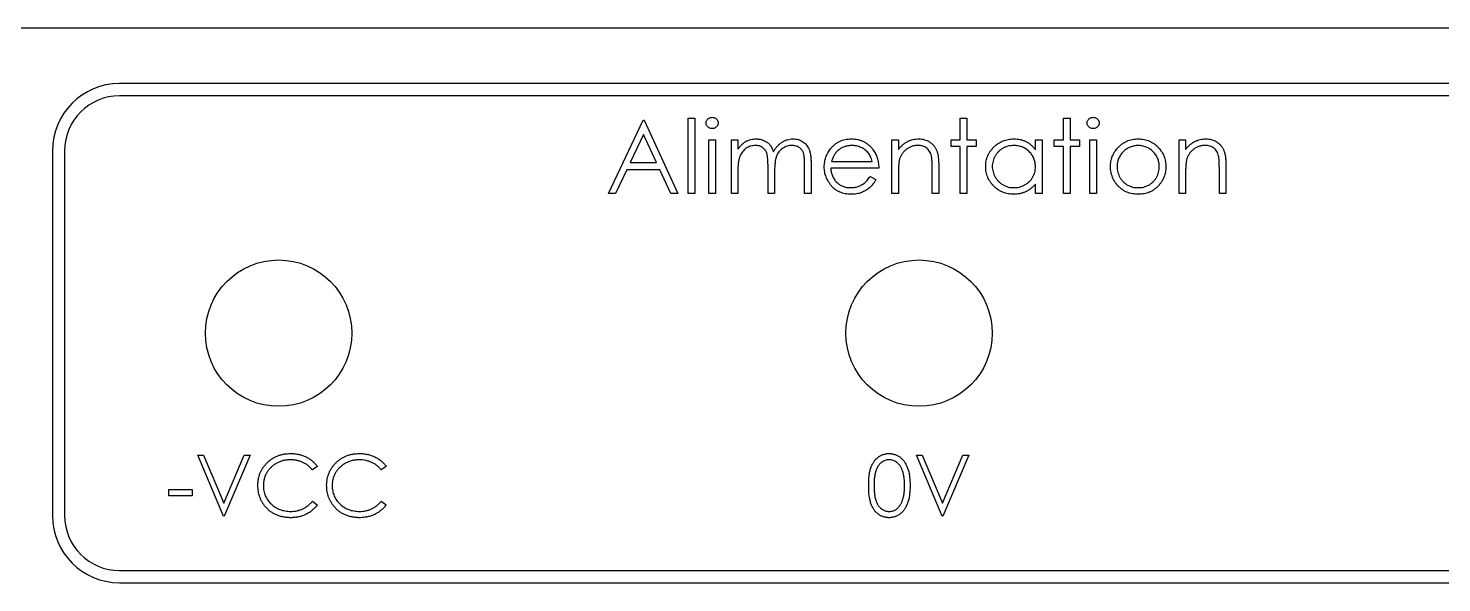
# Model space of a CAD drawing. Header units: millimetres. Extents: x -156 to 156, y -100 to 100.
# Drawn here: x -73 to 42.8, y 55 to 100.5 of the extents above; entities that cross this region are included whole.
import ezdxf

# ---------------------------------------------------------------- set-up
doc = ezdxf.new("R2010")
doc.units = ezdxf.units.MM

msp = doc.modelspace()

# ---------------------------------------------------------------- linework, layer by layer
at = {"color": 7, "linetype": 'Continuous', "lineweight": 25}
for p, q in [((155.5, 100.5), (-155.5, 100.5)), ((65.54, 95.96), (-65.54, 95.96)), ((65.54, 94.96), (-65.54, 94.96)), ((-25.46, 86.96), (-22.62, 92.96)), ((-22.62, 92.96), (-22.54, 92.96)), ((-22.54, 92.96), (-19.77, 86.96)), ((-18.92, 86.96), (-18.92, 93.12)), ((-18.92, 93.12), (-18.38, 93.12)), ((-18.38, 93.12), (-18.38, 86.96)), ((3.38, 91.35), (3.38, 93.12)), ((3.38, 93.12), (3.92, 93.12)), ((3.92, 93.12), (3.92, 91.35)), ((11.85, 91.35), (11.85, 93.12)), ((11.85, 93.12), (12.38, 93.12)), ((12.38, 93.12), (12.38, 91.35)), ((-22.58, 91.79), (-23.67, 89.5)), ((-21.53, 89.5), (-22.58, 91.79)), ((-71.04, 90.46), (-71.04, 60.54)), ((-70.04, 90.46), (-70.04, 60.54)), ((-17.23, 86.96), (-17.23, 91.35)), ((-17.23, 91.35), (-16.69, 91.35)), ((-16.69, 91.35), (-16.69, 86.96)), ((-15.38, 86.96), (-15.38, 91.35)), ((-15.38, 91.35), (-14.85, 91.35)), ((-14.85, 91.35), (-14.85, 90.59)), ((-2.23, 86.96), (-2.23, 91.35)), ((-2.23, 91.35), (-1.69, 91.35)), ((-1.69, 91.35), (-1.69, 90.56)), ((2.62, 91.35), (3.38, 91.35)), ((2.62, 90.81), (2.62, 91.35)), ((3.38, 90.81), (2.62, 90.81)), ((3.38, 86.96), (3.38, 90.81)), ((3.92, 91.35), (4.69, 91.35)), ((4.69, 90.81), (3.92, 90.81)), ((3.92, 90.81), (3.92, 86.96)), ((4.69, 91.35), (4.69, 90.81)), ((9.54, 90.54), (9.54, 91.35)), ((9.54, 91.35), (10.08, 91.35)), ((10.08, 91.35), (10.08, 86.96)), ((11.08, 91.35), (11.85, 91.35)), ((11.08, 90.81), (11.08, 91.35)), ((11.85, 90.81), (11.08, 90.81)), ((11.85, 86.96), (11.85, 90.81)), ((12.38, 91.35), (13.15, 91.35)), ((13.15, 90.81), (12.38, 90.81)), ((12.38, 90.81), (12.38, 86.96)), ((13.15, 91.35), (13.15, 90.81)), ((14, 86.96), (14, 91.35)), ((14, 91.35), (14.54, 91.35)), ((14.54, 91.35), (14.54, 86.96)), ((21.31, 86.96), (21.31, 91.35)), ((21.31, 91.35), (21.85, 91.35)), ((21.85, 91.35), (21.85, 90.56)), ((-23.67, 89.5), (-21.53, 89.5)), ((-9.38, 86.96), (-9.38, 89.34)), ((-8.85, 89.34), (-8.85, 86.96)), ((-7.17, 89.58), (-3.85, 89.58)), ((-23.96, 88.89), (-24.87, 86.96)), ((-21.24, 88.89), (-23.96, 88.89)), ((-20.35, 86.96), (-21.24, 88.89)), ((-14.85, 88.81), (-14.85, 86.96)), ((-12.38, 86.96), (-12.38, 89.19)), ((-11.85, 88.67), (-11.85, 86.96)), ((-3.31, 89.04), (-7.23, 89.04)), ((-4.02, 88.35), (-3.54, 88.1)), ((-1.69, 88.55), (-1.69, 86.96)), ((1.08, 86.96), (1.08, 89.03)), ((1.62, 89.2), (1.62, 86.96)), ((21.85, 88.55), (21.85, 86.96)), ((24.62, 86.96), (24.62, 89.03)), ((25.15, 89.2), (25.15, 86.96)), ((-24.87, 86.96), (-25.46, 86.96)), ((-19.77, 86.96), (-20.35, 86.96)), ((-18.38, 86.96), (-18.92, 86.96)), ((-16.69, 86.96), (-17.23, 86.96)), ((-14.85, 86.96), (-15.38, 86.96)), ((-11.85, 86.96), (-12.38, 86.96)), ((-8.85, 86.96), (-9.38, 86.96)), ((-1.69, 86.96), (-2.23, 86.96)), ((1.62, 86.96), (1.08, 86.96)), ((3.92, 86.96), (3.38, 86.96)), ((9.54, 86.96), (9.54, 87.72)), ((10.08, 86.96), (9.54, 86.96)), ((12.38, 86.96), (11.85, 86.96)), ((14.54, 86.96), (14, 86.96)), ((21.85, 86.96), (21.31, 86.96)), ((25.15, 86.96), (24.62, 86.96)), ((-57.02, 60.5), (-59.13, 65.5)), ((-59.13, 65.5), (-58.65, 65.5)), ((-58.65, 65.5), (-56.99, 61.56)), ((-56.99, 61.56), (-55.32, 65.5)), ((-54.84, 65.5), (-56.96, 60.5)), ((-55.32, 65.5), (-54.84, 65.5)), ((1.89, 60.5), (-0.22, 65.5)), ((-0.22, 65.5), (0.26, 65.5)), ((0.26, 65.5), (1.92, 61.56)), ((1.92, 61.56), (3.59, 65.5)), ((4.07, 65.5), (1.96, 60.5)), ((3.59, 65.5), (4.07, 65.5)), ((-49.33, 64.58), (-49.72, 64.28)), ((-43.69, 64.58), (-44.08, 64.28)), ((-61.51, 62.17), (-61.51, 62.68)), ((-61.51, 62.68), (-59.58, 62.68)), ((-59.58, 62.68), (-59.58, 62.17)), ((-59.58, 62.17), (-61.51, 62.17)), ((-49.72, 61.72), (-49.33, 61.42)), ((-44.08, 61.72), (-43.69, 61.42)), ((-56.96, 60.5), (-57.02, 60.5)), ((1.96, 60.5), (1.89, 60.5)), ((-65.54, 56.04), (65.54, 56.04)), ((-65.54, 55.04), (65.54, 55.04))]:
    msp.add_line(p, q, dxfattribs=at)
for centre in [(-52.5, 75.5), (0, 75.5)]:
    msp.add_circle(centre, 6, dxfattribs=at)
for centre, radius, start, end in [((-65.54, 90.46), 5.5, 90, 180), ((-65.54, 90.46), 4.5, 90, 180), ((-65.54, 60.54), 5.5, 180, 270), ((-65.54, 60.54), 4.5, 180, 270)]:
    msp.add_arc(centre, radius, start, end, dxfattribs=at)
for points, knots in [([(-17.46, 92.73), (-17.46, 92.76), (-17.46, 92.82), (-17.43, 92.91), (-17.38, 92.99), (-17.32, 93.06), (-17.24, 93.12), (-17.15, 93.16), (-17.06, 93.19), (-17, 93.19), (-16.96, 93.2)], [0, 0, 0, 0, 0.1232899, 0.2421491, 0.3634375, 0.4897454, 0.6181148, 0.7448938, 0.8689323, 1, 1, 1, 1]), ([(-16.96, 92.27), (-17, 92.27), (-17.06, 92.28), (-17.15, 92.3), (-17.24, 92.35), (-17.32, 92.41), (-17.38, 92.48), (-17.43, 92.56), (-17.46, 92.64), (-17.46, 92.7), (-17.46, 92.73)], [0, 0, 0, 0, 0.131867, 0.256661, 0.384213, 0.513365, 0.640443, 0.761085, 0.879146, 1, 1, 1, 1]), ([(-16.96, 93.2), (-16.93, 93.19), (-16.87, 93.19), (-16.77, 93.16), (-16.68, 93.12), (-16.61, 93.06), (-16.54, 92.99), (-16.5, 92.91), (-16.47, 92.82), (-16.46, 92.76), (-16.46, 92.73)], [0, 0, 0, 0, 0.131899, 0.258284, 0.384341, 0.51198, 0.638632, 0.75923, 0.877412, 1, 1, 1, 1]), ([(-16.46, 92.73), (-16.46, 92.7), (-16.47, 92.64), (-16.5, 92.56), (-16.54, 92.48), (-16.61, 92.41), (-16.68, 92.35), (-16.77, 92.3), (-16.87, 92.28), (-16.93, 92.27), (-16.96, 92.27)], [0, 0, 0, 0, 0.120162, 0.237546, 0.357497, 0.484917, 0.613329, 0.74015, 0.867301, 1, 1, 1, 1]), ([(13.77, 92.73), (13.77, 92.76), (13.77, 92.82), (13.8, 92.91), (13.85, 92.99), (13.91, 93.06), (13.99, 93.12), (14.08, 93.16), (14.17, 93.19), (14.23, 93.19), (14.27, 93.2)], [0, 0, 0, 0, 0.1232899, 0.2421491, 0.3634375, 0.4897454, 0.6181148, 0.7448938, 0.8689323, 1, 1, 1, 1]), ([(14.27, 92.27), (14.23, 92.27), (14.17, 92.28), (14.08, 92.3), (13.99, 92.35), (13.91, 92.41), (13.85, 92.48), (13.8, 92.56), (13.77, 92.64), (13.77, 92.7), (13.77, 92.73)], [0, 0, 0, 0, 0.131867, 0.256661, 0.384213, 0.513365, 0.640443, 0.761085, 0.879146, 1, 1, 1, 1]), ([(14.27, 93.2), (14.3, 93.19), (14.37, 93.19), (14.46, 93.16), (14.55, 93.12), (14.62, 93.06), (14.69, 92.99), (14.73, 92.91), (14.76, 92.82), (14.77, 92.76), (14.77, 92.73)], [0, 0, 0, 0, 0.131899, 0.258284, 0.384341, 0.51198, 0.638632, 0.75923, 0.877412, 1, 1, 1, 1]), ([(14.77, 92.73), (14.77, 92.7), (14.76, 92.64), (14.73, 92.56), (14.69, 92.48), (14.62, 92.41), (14.55, 92.35), (14.46, 92.3), (14.37, 92.28), (14.3, 92.27), (14.27, 92.27)], [0, 0, 0, 0, 0.1201621, 0.2375463, 0.3574971, 0.4849171, 0.6133293, 0.7401504, 0.8673013, 1, 1, 1, 1]), ([(-14.85, 90.59), (-14.8, 90.65), (-14.7, 90.78), (-14.55, 90.95), (-14.4, 91.09), (-14.29, 91.17), (-14.24, 91.2)], [0, 0, 0, 0, 0.2835948, 0.5433948, 0.7806456, 1, 1, 1, 1]), ([(-13.43, 90.89), (-13.49, 90.88), (-13.62, 90.88), (-13.81, 90.83), (-14, 90.76), (-14.17, 90.66), (-14.33, 90.53), (-14.47, 90.38), (-14.59, 90.21), (-14.67, 90.05), (-14.72, 89.91), (-14.75, 89.79), (-14.78, 89.66), (-14.81, 89.52), (-14.83, 89.36), (-14.84, 89.19), (-14.85, 89), (-14.85, 88.88), (-14.85, 88.81)], [0, 0, 0, 0, 0.068677, 0.136871, 0.206114, 0.277538, 0.349772, 0.421251, 0.492911, 0.567027, 0.606614, 0.649704, 0.697303, 0.749086, 0.804881, 0.865485, 0.930237, 1, 1, 1, 1]), ([(-14.24, 91.2), (-14.17, 91.24), (-14.02, 91.31), (-13.8, 91.37), (-13.57, 91.42), (-13.41, 91.42), (-13.33, 91.43)], [0, 0, 0, 0, 0.253734, 0.503035, 0.750014, 1, 1, 1, 1]), ([(-12.38, 89.19), (-12.38, 89.26), (-12.39, 89.38), (-12.39, 89.55), (-12.4, 89.71), (-12.41, 89.85), (-12.42, 89.98), (-12.44, 90.09), (-12.46, 90.18), (-12.49, 90.29), (-12.54, 90.4), (-12.62, 90.52), (-12.72, 90.63), (-12.83, 90.72), (-12.96, 90.8), (-13.11, 90.85), (-13.26, 90.88), (-13.37, 90.89), (-13.43, 90.89)], [0, 0, 0, 0, 0.08253, 0.158779, 0.227738, 0.289946, 0.345499, 0.393896, 0.436374, 0.472122, 0.536384, 0.599078, 0.661948, 0.726311, 0.791771, 0.858647, 0.927305, 1, 1, 1, 1]), ([(-13.33, 91.43), (-13.28, 91.42), (-13.18, 91.42), (-13.02, 91.4), (-12.87, 91.36), (-12.73, 91.3), (-12.59, 91.23), (-12.46, 91.16), (-12.35, 91.07), (-12.25, 90.96), (-12.16, 90.85), (-12.08, 90.71), (-12, 90.55), (-11.96, 90.43), (-11.94, 90.37)], [0, 0, 0, 0, 0.084152, 0.166532, 0.248836, 0.331246, 0.412957, 0.490494, 0.566156, 0.639987, 0.716765, 0.802144, 0.895833, 1, 1, 1, 1]), ([(-11.94, 90.37), (-11.92, 90.41), (-11.87, 90.49), (-11.79, 90.61), (-11.71, 90.72), (-11.62, 90.82), (-11.53, 90.92), (-11.44, 91.01), (-11.34, 91.09), (-11.2, 91.18), (-11.03, 91.28), (-10.8, 91.36), (-10.57, 91.42), (-10.41, 91.42), (-10.33, 91.43)], [0, 0, 0, 0, 0.071766, 0.141226, 0.209116, 0.27484, 0.339483, 0.402476, 0.464942, 0.526833, 0.647415, 0.765562, 0.881615, 1, 1, 1, 1]), ([(-10.42, 90.89), (-10.49, 90.89), (-10.63, 90.88), (-10.82, 90.83), (-11.01, 90.76), (-11.19, 90.65), (-11.35, 90.52), (-11.49, 90.37), (-11.6, 90.2), (-11.68, 90.04), (-11.73, 89.89), (-11.76, 89.77), (-11.79, 89.63), (-11.81, 89.47), (-11.82, 89.29), (-11.84, 89.1), (-11.84, 88.89), (-11.85, 88.75), (-11.85, 88.67)], [0, 0, 0, 0, 0.068158, 0.134707, 0.201865, 0.270788, 0.340024, 0.408083, 0.476813, 0.547346, 0.58564, 0.628865, 0.677153, 0.730803, 0.789807, 0.854325, 0.924365, 1, 1, 1, 1]), ([(-9.38, 89.34), (-9.38, 89.4), (-9.39, 89.51), (-9.39, 89.66), (-9.4, 89.8), (-9.41, 89.93), (-9.42, 90.04), (-9.44, 90.14), (-9.46, 90.23), (-9.49, 90.32), (-9.54, 90.43), (-9.62, 90.55), (-9.72, 90.64), (-9.83, 90.73), (-9.96, 90.8), (-10.11, 90.85), (-10.26, 90.88), (-10.37, 90.89), (-10.42, 90.89)], [0, 0, 0, 0, 0.078343, 0.150563, 0.216151, 0.27568, 0.328707, 0.375904, 0.417302, 0.452693, 0.517265, 0.581217, 0.645322, 0.712024, 0.78013, 0.850218, 0.922649, 1, 1, 1, 1]), ([(-10.33, 91.43), (-10.26, 91.42), (-10.11, 91.42), (-9.9, 91.38), (-9.71, 91.3), (-9.53, 91.2), (-9.36, 91.08), (-9.22, 90.93), (-9.1, 90.76), (-9.02, 90.59), (-8.97, 90.45), (-8.94, 90.33), (-8.91, 90.2), (-8.89, 90.05), (-8.87, 89.89), (-8.86, 89.72), (-8.85, 89.53), (-8.85, 89.41), (-8.85, 89.34)], [0, 0, 0, 0, 0.075604, 0.147965, 0.218797, 0.28947, 0.359724, 0.429708, 0.500497, 0.574429, 0.613947, 0.657155, 0.703973, 0.754939, 0.809707, 0.868833, 0.932385, 1, 1, 1, 1]), ([(-7.77, 89.14), (-7.77, 89.21), (-7.76, 89.35), (-7.74, 89.54), (-7.7, 89.74), (-7.65, 89.92), (-7.57, 90.1), (-7.49, 90.28), (-7.38, 90.45), (-7.3, 90.55), (-7.26, 90.61)], [0, 0, 0, 0, 0.128045, 0.253768, 0.377428, 0.500551, 0.623296, 0.746578, 0.872348, 1, 1, 1, 1]), ([(-7.26, 90.61), (-7.21, 90.67), (-7.1, 90.8), (-6.92, 90.97), (-6.73, 91.11), (-6.52, 91.23), (-6.29, 91.32), (-6.06, 91.38), (-5.81, 91.42), (-5.64, 91.42), (-5.55, 91.43)], [0, 0, 0, 0, 0.128835, 0.253589, 0.374643, 0.49534, 0.616325, 0.739759, 0.866842, 1, 1, 1, 1]), ([(-6.65, 90.48), (-6.68, 90.45), (-6.74, 90.4), (-6.82, 90.31), (-6.89, 90.21), (-6.96, 90.1), (-7.02, 89.99), (-7.08, 89.86), (-7.13, 89.72), (-7.16, 89.63), (-7.17, 89.58)], [0, 0, 0, 0, 0.109984, 0.22258, 0.3385, 0.458709, 0.585535, 0.717518, 0.854667, 1, 1, 1, 1]), ([(-5.52, 90.89), (-5.58, 90.89), (-5.68, 90.88), (-5.84, 90.86), (-5.99, 90.83), (-6.13, 90.79), (-6.27, 90.73), (-6.41, 90.66), (-6.53, 90.57), (-6.61, 90.51), (-6.65, 90.48)], [0, 0, 0, 0, 0.131092, 0.2591413, 0.3841618, 0.505992, 0.6290981, 0.7506691, 0.8740389, 1, 1, 1, 1]), ([(-5.55, 91.43), (-5.46, 91.42), (-5.28, 91.42), (-5.03, 91.38), (-4.78, 91.31), (-4.55, 91.22), (-4.34, 91.09), (-4.14, 90.94), (-3.95, 90.77), (-3.84, 90.63), (-3.78, 90.56)], [0, 0, 0, 0, 0.13204, 0.259033, 0.38188, 0.502258, 0.622752, 0.744743, 0.870109, 1, 1, 1, 1]), ([(-3.85, 89.58), (-3.87, 89.65), (-3.9, 89.79), (-3.98, 89.98), (-4.07, 90.15), (-4.18, 90.29), (-4.3, 90.43), (-4.44, 90.54), (-4.59, 90.64), (-4.76, 90.73), (-4.94, 90.8), (-5.13, 90.85), (-5.33, 90.88), (-5.46, 90.89), (-5.52, 90.89)], [0, 0, 0, 0, 0.0962401, 0.1852313, 0.2675005, 0.3444004, 0.4195949, 0.4968906, 0.5766379, 0.6602679, 0.7453866, 0.8300403, 0.9144742, 1, 1, 1, 1]), ([(-3.78, 90.56), (-3.75, 90.51), (-3.67, 90.41), (-3.58, 90.24), (-3.49, 90.06), (-3.43, 89.88), (-3.38, 89.68), (-3.34, 89.48), (-3.31, 89.26), (-3.31, 89.12), (-3.31, 89.04)], [0, 0, 0, 0, 0.118522, 0.236255, 0.356174, 0.47725, 0.60154, 0.729618, 0.862158, 1, 1, 1, 1]), ([(-1.69, 90.56), (-1.63, 90.63), (-1.52, 90.77), (-1.34, 90.95), (-1.14, 91.1), (-0.94, 91.22), (-0.72, 91.31), (-0.5, 91.38), (-0.26, 91.42), (-0.1, 91.42), (-0.02, 91.43)], [0, 0, 0, 0, 0.140976, 0.273569, 0.398988, 0.51993, 0.63811, 0.756589, 0.87686, 1, 1, 1, 1]), ([(-0.12, 90.89), (-0.16, 90.89), (-0.25, 90.89), (-0.37, 90.87), (-0.5, 90.84), (-0.62, 90.81), (-0.73, 90.76), (-0.85, 90.7), (-0.96, 90.63), (-1.06, 90.55), (-1.16, 90.47), (-1.25, 90.38), (-1.33, 90.28), (-1.41, 90.18), (-1.47, 90.07), (-1.53, 89.96), (-1.57, 89.85), (-1.6, 89.77), (-1.61, 89.73)], [0, 0, 0, 0, 0.063986, 0.126627, 0.188984, 0.25023, 0.312351, 0.374574, 0.438148, 0.50292, 0.567974, 0.630771, 0.692935, 0.754398, 0.815218, 0.876117, 0.938015, 1, 1, 1, 1]), ([(1.01, 90.02), (1, 90.09), (0.96, 90.22), (0.87, 90.4), (0.76, 90.55), (0.63, 90.68), (0.47, 90.77), (0.3, 90.84), (0.1, 90.88), (-0.04, 90.89), (-0.12, 90.89)], [0, 0, 0, 0, 0.13552, 0.260833, 0.378476, 0.493178, 0.609281, 0.729981, 0.859261, 1, 1, 1, 1]), ([(-0.02, 91.43), (0.06, 91.42), (0.22, 91.42), (0.45, 91.37), (0.66, 91.29), (0.86, 91.18), (1.04, 91.05), (1.2, 90.89), (1.33, 90.71), (1.42, 90.54), (1.48, 90.39), (1.51, 90.27), (1.55, 90.13), (1.57, 89.97), (1.59, 89.8), (1.6, 89.61), (1.61, 89.41), (1.62, 89.27), (1.62, 89.2)], [0, 0, 0, 0, 0.07724, 0.151178, 0.223488, 0.295543, 0.366976, 0.437131, 0.507044, 0.57856, 0.616614, 0.658756, 0.704491, 0.754803, 0.809332, 0.868274, 0.932073, 1, 1, 1, 1]), ([(5.46, 89.17), (5.46, 89.25), (5.47, 89.4), (5.5, 89.62), (5.55, 89.83), (5.63, 90.04), (5.72, 90.23), (5.84, 90.42), (5.98, 90.6), (6.13, 90.77), (6.31, 90.92), (6.49, 91.06), (6.68, 91.17), (6.88, 91.26), (7.09, 91.34), (7.31, 91.39), (7.53, 91.42), (7.69, 91.42), (7.76, 91.43)], [0, 0, 0, 0, 0.063775, 0.126079, 0.186904, 0.247574, 0.308003, 0.369132, 0.432033, 0.496791, 0.561611, 0.624914, 0.686726, 0.748079, 0.809582, 0.871631, 0.934886, 1, 1, 1, 1]), ([(7.77, 90.89), (7.69, 90.88), (7.54, 90.88), (7.31, 90.84), (7.09, 90.76), (6.88, 90.67), (6.69, 90.54), (6.52, 90.39), (6.36, 90.22), (6.24, 90.03), (6.13, 89.82), (6.06, 89.61), (6.01, 89.39), (6, 89.24), (6, 89.16)], [0, 0, 0, 0, 0.085921, 0.169593, 0.252476, 0.336244, 0.419505, 0.502036, 0.584775, 0.669846, 0.754185, 0.836658, 0.91801, 1, 1, 1, 1]), ([(7.76, 91.43), (7.85, 91.42), (8.03, 91.42), (8.29, 91.38), (8.53, 91.31), (8.76, 91.22), (8.98, 91.1), (9.18, 90.94), (9.37, 90.75), (9.48, 90.61), (9.54, 90.54)], [0, 0, 0, 0, 0.129862, 0.254654, 0.376015, 0.495255, 0.614798, 0.738106, 0.865196, 1, 1, 1, 1]), ([(9.54, 89.15), (9.54, 89.21), (9.53, 89.33), (9.51, 89.5), (9.47, 89.67), (9.41, 89.83), (9.34, 89.98), (9.25, 90.13), (9.15, 90.26), (9.03, 90.39), (8.9, 90.51), (8.76, 90.61), (8.61, 90.69), (8.46, 90.77), (8.3, 90.82), (8.13, 90.86), (7.95, 90.88), (7.83, 90.89), (7.77, 90.89)], [0, 0, 0, 0, 0.065634, 0.129188, 0.191219, 0.251913, 0.312507, 0.373494, 0.435152, 0.498741, 0.562095, 0.624187, 0.685476, 0.746097, 0.807612, 0.869967, 0.933951, 1, 1, 1, 1]), ([(15.69, 89.14), (15.69, 89.22), (15.7, 89.36), (15.73, 89.58), (15.77, 89.78), (15.84, 89.98), (15.92, 90.17), (16.03, 90.36), (16.15, 90.54), (16.25, 90.64), (16.29, 90.7)], [0, 0, 0, 0, 0.1289191, 0.2552377, 0.3786786, 0.5010879, 0.6227137, 0.7462408, 0.871589, 1, 1, 1, 1]), ([(17.96, 90.89), (17.9, 90.89), (17.79, 90.88), (17.62, 90.86), (17.46, 90.82), (17.3, 90.76), (17.15, 90.69), (17.01, 90.6), (16.87, 90.5), (16.74, 90.38), (16.62, 90.25), (16.52, 90.11), (16.43, 89.97), (16.35, 89.81), (16.3, 89.65), (16.26, 89.49), (16.24, 89.32), (16.23, 89.2), (16.23, 89.14)], [0, 0, 0, 0, 0.0638459, 0.1260436, 0.1871654, 0.2473993, 0.30838, 0.3697796, 0.4325839, 0.4976408, 0.5624011, 0.6255571, 0.687332, 0.7483127, 0.809791, 0.8717676, 0.9348362, 1, 1, 1, 1]), ([(16.29, 90.7), (16.35, 90.76), (16.46, 90.87), (16.64, 91.02), (16.84, 91.15), (17.04, 91.25), (17.26, 91.33), (17.48, 91.38), (17.72, 91.42), (17.88, 91.42), (17.96, 91.43)], [0, 0, 0, 0, 0.128498, 0.252713, 0.374819, 0.496436, 0.617911, 0.741288, 0.8687, 1, 1, 1, 1]), ([(17.96, 91.43), (18.05, 91.42), (18.21, 91.42), (18.44, 91.38), (18.67, 91.33), (18.88, 91.25), (19.09, 91.15), (19.28, 91.02), (19.46, 90.88), (19.57, 90.76), (19.63, 90.7)], [0, 0, 0, 0, 0.131751, 0.258332, 0.382134, 0.503804, 0.624693, 0.746871, 0.871514, 1, 1, 1, 1]), ([(19.69, 89.14), (19.69, 89.2), (19.69, 89.32), (19.66, 89.49), (19.62, 89.65), (19.57, 89.81), (19.49, 89.97), (19.41, 90.11), (19.3, 90.25), (19.18, 90.38), (19.05, 90.5), (18.91, 90.6), (18.77, 90.69), (18.62, 90.76), (18.46, 90.82), (18.3, 90.86), (18.13, 90.88), (18.02, 90.89), (17.96, 90.89)], [0, 0, 0, 0, 0.065185, 0.128274, 0.19027, 0.251768, 0.312769, 0.374793, 0.43797, 0.503047, 0.568125, 0.63095, 0.692369, 0.752973, 0.813641, 0.874355, 0.936573, 1, 1, 1, 1]), ([(19.63, 90.7), (19.68, 90.65), (19.77, 90.54), (19.89, 90.36), (20, 90.18), (20.08, 89.99), (20.15, 89.79), (20.2, 89.58), (20.23, 89.36), (20.23, 89.22), (20.23, 89.14)], [0, 0, 0, 0, 0.128157, 0.253834, 0.376506, 0.498534, 0.621368, 0.744565, 0.870634, 1, 1, 1, 1]), ([(21.85, 90.56), (21.9, 90.63), (22.02, 90.77), (22.2, 90.95), (22.4, 91.1), (22.6, 91.22), (22.82, 91.31), (23.04, 91.38), (23.28, 91.42), (23.43, 91.42), (23.51, 91.43)], [0, 0, 0, 0, 0.140976, 0.273569, 0.398988, 0.51993, 0.63811, 0.756589, 0.87686, 1, 1, 1, 1]), ([(23.42, 90.89), (23.38, 90.89), (23.29, 90.89), (23.16, 90.87), (23.04, 90.84), (22.92, 90.81), (22.8, 90.76), (22.69, 90.7), (22.58, 90.63), (22.48, 90.55), (22.38, 90.47), (22.29, 90.38), (22.2, 90.28), (22.13, 90.18), (22.07, 90.07), (22.01, 89.96), (21.96, 89.85), (21.94, 89.77), (21.93, 89.73)], [0, 0, 0, 0, 0.063986, 0.126627, 0.188984, 0.25023, 0.312351, 0.374574, 0.438148, 0.50292, 0.567974, 0.630771, 0.692935, 0.754398, 0.815218, 0.876117, 0.938015, 1, 1, 1, 1]), ([(24.55, 90.02), (24.53, 90.09), (24.5, 90.22), (24.41, 90.4), (24.3, 90.55), (24.17, 90.68), (24.01, 90.77), (23.83, 90.84), (23.63, 90.88), (23.49, 90.89), (23.42, 90.89)], [0, 0, 0, 0, 0.1355195, 0.2608332, 0.378476, 0.4931776, 0.609281, 0.729981, 0.8592613, 1, 1, 1, 1]), ([(23.51, 91.43), (23.6, 91.42), (23.75, 91.42), (23.99, 91.37), (24.2, 91.29), (24.4, 91.18), (24.58, 91.05), (24.74, 90.89), (24.87, 90.71), (24.96, 90.54), (25.02, 90.39), (25.05, 90.27), (25.08, 90.13), (25.11, 89.97), (25.13, 89.8), (25.14, 89.61), (25.15, 89.41), (25.15, 89.27), (25.15, 89.2)], [0, 0, 0, 0, 0.07724, 0.151178, 0.223488, 0.295543, 0.366976, 0.437131, 0.507044, 0.57856, 0.616614, 0.658756, 0.704491, 0.754803, 0.809332, 0.868274, 0.932073, 1, 1, 1, 1]), ([(-1.61, 89.73), (-1.62, 89.7), (-1.63, 89.63), (-1.65, 89.53), (-1.66, 89.4), (-1.67, 89.27), (-1.68, 89.11), (-1.69, 88.94), (-1.69, 88.75), (-1.69, 88.62), (-1.69, 88.55)], [0, 0, 0, 0, 0.076995, 0.167615, 0.271052, 0.38946, 0.520843, 0.666399, 0.826094, 1, 1, 1, 1]), ([(1.08, 89.03), (1.08, 89.09), (1.08, 89.2), (1.07, 89.36), (1.07, 89.51), (1.06, 89.65), (1.05, 89.76), (1.04, 89.86), (1.03, 89.95), (1.02, 90), (1.01, 90.02)], [0, 0, 0, 0, 0.17885, 0.34211, 0.489826, 0.623254, 0.74008, 0.841483, 0.928908, 1, 1, 1, 1]), ([(21.93, 89.73), (21.92, 89.7), (21.91, 89.63), (21.89, 89.53), (21.88, 89.4), (21.87, 89.27), (21.86, 89.11), (21.85, 88.94), (21.85, 88.75), (21.85, 88.62), (21.85, 88.55)], [0, 0, 0, 0, 0.076995, 0.167615, 0.271052, 0.38946, 0.520843, 0.666399, 0.826094, 1, 1, 1, 1]), ([(24.62, 89.03), (24.62, 89.09), (24.61, 89.2), (24.61, 89.36), (24.61, 89.51), (24.6, 89.65), (24.59, 89.76), (24.58, 89.86), (24.57, 89.95), (24.56, 90), (24.55, 90.02)], [0, 0, 0, 0, 0.17885, 0.34211, 0.489826, 0.623254, 0.74008, 0.841483, 0.928908, 1, 1, 1, 1]), ([(-5.56, 86.89), (-5.65, 86.89), (-5.81, 86.89), (-6.05, 86.93), (-6.28, 86.98), (-6.49, 87.06), (-6.68, 87.15), (-6.87, 87.27), (-7.04, 87.41), (-7.19, 87.58), (-7.32, 87.75), (-7.44, 87.93), (-7.54, 88.12), (-7.62, 88.32), (-7.69, 88.52), (-7.74, 88.72), (-7.76, 88.93), (-7.77, 89.07), (-7.77, 89.14)], [0, 0, 0, 0, 0.071579, 0.139629, 0.204797, 0.268135, 0.329814, 0.391301, 0.453434, 0.516552, 0.579631, 0.641119, 0.701294, 0.76081, 0.819932, 0.87892, 0.938983, 1, 1, 1, 1]), ([(-7.23, 89.04), (-7.23, 88.98), (-7.22, 88.87), (-7.2, 88.7), (-7.16, 88.55), (-7.11, 88.4), (-7.04, 88.25), (-6.96, 88.12), (-6.87, 87.99), (-6.76, 87.88), (-6.64, 87.77), (-6.52, 87.68), (-6.39, 87.6), (-6.25, 87.54), (-6.1, 87.49), (-5.95, 87.45), (-5.79, 87.43), (-5.69, 87.43), (-5.63, 87.43)], [0, 0, 0, 0, 0.068385, 0.134476, 0.198391, 0.260753, 0.321829, 0.383037, 0.444653, 0.507398, 0.569825, 0.630778, 0.690929, 0.750945, 0.811049, 0.872331, 0.935004, 1, 1, 1, 1]), ([(-5.63, 87.43), (-5.58, 87.43), (-5.47, 87.43), (-5.31, 87.45), (-5.16, 87.48), (-5, 87.53), (-4.86, 87.58), (-4.72, 87.65), (-4.6, 87.72), (-4.48, 87.8), (-4.37, 87.9), (-4.25, 88.03), (-4.13, 88.18), (-4.06, 88.29), (-4.02, 88.35)], [0, 0, 0, 0, 0.082592, 0.163879, 0.245659, 0.327726, 0.40861, 0.485749, 0.559169, 0.630268, 0.705306, 0.792065, 0.889796, 1, 1, 1, 1]), ([(-3.54, 88.1), (-3.58, 88.03), (-3.65, 87.9), (-3.78, 87.72), (-3.91, 87.56), (-4.06, 87.42), (-4.21, 87.29), (-4.37, 87.19), (-4.55, 87.1), (-4.73, 87.02), (-4.92, 86.96), (-5.12, 86.92), (-5.34, 86.89), (-5.49, 86.89), (-5.56, 86.89)], [0, 0, 0, 0, 0.09337, 0.181661, 0.265874, 0.346355, 0.4246, 0.501903, 0.579992, 0.658443, 0.738672, 0.821894, 0.908801, 1, 1, 1, 1]), ([(7.75, 86.89), (7.67, 86.89), (7.52, 86.89), (7.29, 86.93), (7.08, 86.98), (6.87, 87.05), (6.67, 87.14), (6.48, 87.26), (6.3, 87.39), (6.13, 87.55), (5.97, 87.72), (5.84, 87.9), (5.72, 88.09), (5.63, 88.29), (5.55, 88.5), (5.5, 88.71), (5.47, 88.94), (5.46, 89.09), (5.46, 89.17)], [0, 0, 0, 0, 0.06462, 0.1274335, 0.1890041, 0.2499301, 0.3106685, 0.372329, 0.4349391, 0.4995755, 0.5641912, 0.6267352, 0.6881093, 0.7492936, 0.8103305, 0.8719012, 0.9350459, 1, 1, 1, 1]), ([(6, 89.16), (6, 89.09), (6.01, 88.94), (6.06, 88.72), (6.13, 88.5), (6.24, 88.29), (6.37, 88.1), (6.52, 87.93), (6.7, 87.78), (6.89, 87.65), (7.1, 87.55), (7.31, 87.48), (7.54, 87.43), (7.69, 87.43), (7.77, 87.43)], [0, 0, 0, 0, 0.081589, 0.162859, 0.245484, 0.330807, 0.416493, 0.499893, 0.583048, 0.667158, 0.751312, 0.833785, 0.916256, 1, 1, 1, 1]), ([(7.77, 87.43), (7.84, 87.43), (8, 87.43), (8.23, 87.48), (8.45, 87.55), (8.66, 87.65), (8.86, 87.77), (9.04, 87.92), (9.19, 88.08), (9.31, 88.27), (9.41, 88.47), (9.49, 88.68), (9.53, 88.91), (9.54, 89.07), (9.54, 89.15)], [0, 0, 0, 0, 0.084802, 0.168664, 0.252552, 0.33824, 0.423103, 0.505556, 0.586176, 0.667136, 0.748499, 0.830452, 0.913456, 1, 1, 1, 1]), ([(17.96, 86.89), (17.88, 86.89), (17.72, 86.89), (17.49, 86.93), (17.26, 86.98), (17.05, 87.05), (16.85, 87.15), (16.66, 87.27), (16.49, 87.4), (16.32, 87.56), (16.18, 87.73), (16.05, 87.91), (15.94, 88.1), (15.85, 88.3), (15.78, 88.5), (15.73, 88.71), (15.7, 88.92), (15.69, 89.07), (15.69, 89.14)], [0, 0, 0, 0, 0.068742, 0.134635, 0.198324, 0.260825, 0.322714, 0.384555, 0.446913, 0.510958, 0.574931, 0.636685, 0.697483, 0.757134, 0.816966, 0.876818, 0.937663, 1, 1, 1, 1]), ([(16.23, 89.14), (16.23, 89.06), (16.24, 88.91), (16.28, 88.69), (16.36, 88.47), (16.46, 88.27), (16.58, 88.08), (16.73, 87.91), (16.9, 87.76), (17.09, 87.64), (17.29, 87.55), (17.51, 87.48), (17.73, 87.43), (17.88, 87.43), (17.96, 87.43)], [0, 0, 0, 0, 0.084733, 0.168179, 0.251488, 0.335841, 0.419834, 0.502345, 0.583649, 0.665931, 0.748717, 0.831047, 0.91441, 1, 1, 1, 1]), ([(20.23, 89.14), (20.23, 89.07), (20.23, 88.92), (20.19, 88.71), (20.15, 88.5), (20.08, 88.3), (19.99, 88.1), (19.88, 87.91), (19.75, 87.73), (19.6, 87.56), (19.44, 87.4), (19.26, 87.27), (19.07, 87.15), (18.87, 87.05), (18.66, 86.98), (18.44, 86.93), (18.2, 86.89), (18.05, 86.89), (17.96, 86.89)], [0, 0, 0, 0, 0.062416, 0.123337, 0.1832651, 0.2431724, 0.3028984, 0.3637736, 0.4256053, 0.489659, 0.5537846, 0.6162215, 0.6778545, 0.7395169, 0.8020965, 0.8658658, 0.9315078, 1, 1, 1, 1]), ([(17.96, 87.43), (18.04, 87.43), (18.19, 87.43), (18.42, 87.48), (18.63, 87.55), (18.83, 87.64), (19.02, 87.76), (19.19, 87.91), (19.34, 88.08), (19.46, 88.27), (19.57, 88.47), (19.64, 88.69), (19.68, 88.91), (19.69, 89.06), (19.69, 89.14)], [0, 0, 0, 0, 0.085606, 0.168983, 0.250908, 0.333708, 0.416005, 0.49766, 0.579893, 0.663902, 0.748466, 0.831791, 0.915252, 1, 1, 1, 1]), ([(9.54, 87.72), (9.48, 87.65), (9.36, 87.52), (9.16, 87.35), (8.95, 87.2), (8.73, 87.08), (8.5, 87), (8.26, 86.93), (8.01, 86.89), (7.83, 86.89), (7.75, 86.89)], [0, 0, 0, 0, 0.134298, 0.262085, 0.38627, 0.507165, 0.6273, 0.748145, 0.87237, 1, 1, 1, 1]), ([(-54.2, 63.03), (-54.2, 63.12), (-54.19, 63.3), (-54.15, 63.56), (-54.1, 63.8), (-54.01, 64.04), (-53.9, 64.27), (-53.77, 64.48), (-53.61, 64.69), (-53.43, 64.88), (-53.24, 65.06), (-53.03, 65.21), (-52.8, 65.34), (-52.57, 65.45), (-52.32, 65.53), (-52.06, 65.59), (-51.79, 65.62), (-51.6, 65.63), (-51.51, 65.63)], [0, 0, 0, 0, 0.064558, 0.127014, 0.187955, 0.248014, 0.307748, 0.368235, 0.42947, 0.492743, 0.556258, 0.618217, 0.679655, 0.741246, 0.803415, 0.866815, 0.932328, 1, 1, 1, 1]), ([(-51.54, 65.12), (-51.59, 65.11), (-51.69, 65.11), (-51.83, 65.1), (-51.98, 65.08), (-52.12, 65.05), (-52.26, 65.01), (-52.4, 64.96), (-52.53, 64.9), (-52.66, 64.83), (-52.79, 64.76), (-52.91, 64.68), (-53.02, 64.59), (-53.12, 64.5), (-53.22, 64.4), (-53.31, 64.3), (-53.39, 64.19), (-53.47, 64.07), (-53.53, 63.95), (-53.59, 63.82), (-53.64, 63.7), (-53.68, 63.56), (-53.71, 63.43), (-53.73, 63.29), (-53.75, 63.14), (-53.75, 63.04), (-53.75, 62.99)], [0, 0, 0, 0, 0.043955, 0.087502, 0.130463, 0.172752, 0.215403, 0.25765, 0.300153, 0.343121, 0.385925, 0.427686, 0.468818, 0.509492, 0.549883, 0.58998, 0.630405, 0.670869, 0.711384, 0.751627, 0.791776, 0.832459, 0.873319, 0.914543, 0.956924, 1, 1, 1, 1]), ([(-49.72, 64.28), (-49.75, 64.32), (-49.8, 64.38), (-49.89, 64.47), (-49.99, 64.56), (-50.08, 64.64), (-50.19, 64.72), (-50.29, 64.79), (-50.4, 64.85), (-50.55, 64.92), (-50.75, 65), (-51, 65.07), (-51.27, 65.11), (-51.45, 65.11), (-51.54, 65.12)], [0, 0, 0, 0, 0.063163, 0.125475, 0.187121, 0.248294, 0.309295, 0.36985, 0.430973, 0.492456, 0.616148, 0.740844, 0.868183, 1, 1, 1, 1]), ([(-51.51, 65.63), (-51.45, 65.63), (-51.34, 65.63), (-51.17, 65.61), (-51.01, 65.59), (-50.85, 65.56), (-50.69, 65.52), (-50.54, 65.47), (-50.39, 65.42), (-50.25, 65.35), (-50.11, 65.28), (-49.98, 65.2), (-49.86, 65.12), (-49.74, 65.02), (-49.62, 64.92), (-49.52, 64.82), (-49.42, 64.7), (-49.36, 64.62), (-49.33, 64.58)], [0, 0, 0, 0, 0.068548, 0.135683, 0.201215, 0.265682, 0.329267, 0.392395, 0.45507, 0.517127, 0.57879, 0.63974, 0.700192, 0.759806, 0.819628, 0.879355, 0.939512, 1, 1, 1, 1]), ([(-48.56, 63.03), (-48.56, 63.12), (-48.55, 63.3), (-48.51, 63.56), (-48.45, 63.8), (-48.37, 64.04), (-48.26, 64.27), (-48.13, 64.48), (-47.97, 64.69), (-47.79, 64.88), (-47.6, 65.06), (-47.39, 65.21), (-47.16, 65.34), (-46.93, 65.45), (-46.68, 65.53), (-46.42, 65.59), (-46.15, 65.62), (-45.96, 65.63), (-45.87, 65.63)], [0, 0, 0, 0, 0.064558, 0.127014, 0.187955, 0.248014, 0.307748, 0.368235, 0.42947, 0.492743, 0.556258, 0.618217, 0.679655, 0.741246, 0.803415, 0.866815, 0.932328, 1, 1, 1, 1]), ([(-45.9, 65.12), (-45.95, 65.11), (-46.05, 65.11), (-46.19, 65.1), (-46.34, 65.08), (-46.48, 65.05), (-46.62, 65.01), (-46.76, 64.96), (-46.89, 64.9), (-47.02, 64.83), (-47.15, 64.76), (-47.27, 64.68), (-47.38, 64.59), (-47.48, 64.5), (-47.58, 64.4), (-47.67, 64.3), (-47.75, 64.19), (-47.83, 64.07), (-47.89, 63.95), (-47.95, 63.82), (-48, 63.7), (-48.04, 63.56), (-48.07, 63.43), (-48.09, 63.29), (-48.11, 63.14), (-48.11, 63.04), (-48.11, 62.99)], [0, 0, 0, 0, 0.043955, 0.087502, 0.130463, 0.172752, 0.215403, 0.25765, 0.300153, 0.343121, 0.385925, 0.427686, 0.468818, 0.509492, 0.549883, 0.58998, 0.630405, 0.670869, 0.711384, 0.751627, 0.791776, 0.832459, 0.873319, 0.914543, 0.956924, 1, 1, 1, 1]), ([(-44.08, 64.28), (-44.11, 64.32), (-44.16, 64.38), (-44.25, 64.47), (-44.34, 64.56), (-44.44, 64.64), (-44.54, 64.72), (-44.65, 64.79), (-44.76, 64.85), (-44.91, 64.92), (-45.11, 65), (-45.36, 65.07), (-45.63, 65.11), (-45.8, 65.11), (-45.9, 65.12)], [0, 0, 0, 0, 0.063163, 0.125475, 0.187121, 0.248294, 0.309295, 0.36985, 0.430973, 0.492456, 0.616148, 0.740844, 0.868183, 1, 1, 1, 1]), ([(-45.87, 65.63), (-45.81, 65.63), (-45.7, 65.63), (-45.53, 65.61), (-45.36, 65.59), (-45.2, 65.56), (-45.05, 65.52), (-44.9, 65.47), (-44.75, 65.42), (-44.61, 65.35), (-44.47, 65.28), (-44.34, 65.2), (-44.21, 65.12), (-44.1, 65.02), (-43.98, 64.92), (-43.88, 64.82), (-43.78, 64.7), (-43.72, 64.62), (-43.69, 64.58)], [0, 0, 0, 0, 0.068548, 0.135683, 0.201215, 0.265682, 0.329267, 0.392395, 0.45507, 0.517127, 0.57879, 0.63974, 0.700192, 0.759806, 0.819628, 0.879355, 0.939512, 1, 1, 1, 1]), ([(-4.13, 63), (-4.13, 63.08), (-4.13, 63.23), (-4.12, 63.46), (-4.11, 63.67), (-4.08, 63.87), (-4.06, 64.06), (-4.02, 64.23), (-3.98, 64.38), (-3.93, 64.53), (-3.87, 64.66), (-3.81, 64.78), (-3.74, 64.9), (-3.67, 65.01), (-3.59, 65.1), (-3.51, 65.19), (-3.42, 65.28), (-3.33, 65.35), (-3.23, 65.41), (-3.13, 65.47), (-3.02, 65.52), (-2.92, 65.56), (-2.81, 65.59), (-2.7, 65.61), (-2.58, 65.63), (-2.5, 65.63), (-2.46, 65.63)], [0, 0, 0, 0, 0.0685946, 0.133246, 0.1943126, 0.2512792, 0.3045134, 0.3542349, 0.4004806, 0.4434108, 0.4840149, 0.5232523, 0.5610424, 0.5979002, 0.6335185, 0.6683144, 0.7024957, 0.7366854, 0.7702932, 0.8034373, 0.835913, 0.8684602, 0.9008465, 0.9334665, 0.9662576, 1, 1, 1, 1]), ([(-2.45, 65.12), (-2.5, 65.11), (-2.61, 65.11), (-2.78, 65.07), (-2.93, 64.99), (-3.06, 64.92), (-3.15, 64.84), (-3.22, 64.78), (-3.28, 64.71), (-3.34, 64.63), (-3.4, 64.54), (-3.45, 64.45), (-3.49, 64.36), (-3.53, 64.25), (-3.57, 64.14), (-3.6, 64.01), (-3.63, 63.88), (-3.65, 63.73), (-3.67, 63.56), (-3.68, 63.39), (-3.69, 63.2), (-3.69, 63.07), (-3.69, 63)], [0, 0, 0, 0, 0.060387, 0.120883, 0.182755, 0.247811, 0.281299, 0.315088, 0.349702, 0.384857, 0.420966, 0.458511, 0.497175, 0.537602, 0.580503, 0.627468, 0.678388, 0.733983, 0.793747, 0.857714, 0.926698, 1, 1, 1, 1]), ([(-2.46, 65.63), (-2.42, 65.63), (-2.34, 65.63), (-2.23, 65.61), (-2.11, 65.59), (-2, 65.56), (-1.89, 65.52), (-1.79, 65.47), (-1.68, 65.42), (-1.59, 65.35), (-1.49, 65.27), (-1.4, 65.19), (-1.31, 65.1), (-1.23, 65), (-1.16, 64.89), (-1.09, 64.77), (-1.02, 64.64), (-0.96, 64.5), (-0.91, 64.36), (-0.86, 64.2), (-0.82, 64.03), (-0.79, 63.85), (-0.77, 63.65), (-0.75, 63.44), (-0.74, 63.22), (-0.74, 63.07), (-0.74, 63)], [0, 0, 0, 0, 0.033788, 0.067194, 0.099862, 0.132567, 0.165151, 0.197913, 0.231319, 0.265083, 0.299255, 0.334399, 0.369943, 0.406284, 0.444064, 0.482998, 0.523354, 0.565537, 0.609613, 0.656391, 0.705885, 0.758325, 0.813832, 0.872795, 0.934722, 1, 1, 1, 1]), ([(-1.19, 63), (-1.19, 63.06), (-1.19, 63.18), (-1.19, 63.35), (-1.21, 63.51), (-1.23, 63.67), (-1.25, 63.82), (-1.28, 63.95), (-1.31, 64.08), (-1.35, 64.21), (-1.4, 64.32), (-1.44, 64.43), (-1.5, 64.53), (-1.55, 64.62), (-1.61, 64.7), (-1.68, 64.77), (-1.75, 64.84), (-1.84, 64.92), (-1.97, 64.99), (-2.12, 65.07), (-2.28, 65.11), (-2.39, 65.11), (-2.45, 65.12)], [0, 0, 0, 0, 0.065681, 0.128486, 0.188175, 0.245106, 0.299448, 0.350823, 0.399942, 0.446672, 0.491255, 0.533376, 0.573853, 0.612526, 0.649597, 0.685532, 0.720106, 0.753838, 0.818925, 0.880493, 0.940311, 1, 1, 1, 1]), ([(-53.56, 61.25), (-53.62, 61.31), (-53.72, 61.43), (-53.84, 61.63), (-53.95, 61.84), (-54.04, 62.06), (-54.11, 62.29), (-54.16, 62.53), (-54.19, 62.78), (-54.2, 62.94), (-54.2, 63.03)], [0, 0, 0, 0, 0.124329, 0.247156, 0.36878, 0.490734, 0.613614, 0.738958, 0.867311, 1, 1, 1, 1]), ([(-53.75, 62.99), (-53.75, 62.92), (-53.74, 62.78), (-53.71, 62.56), (-53.67, 62.36), (-53.59, 62.17), (-53.51, 61.98), (-53.39, 61.81), (-53.26, 61.64), (-53.11, 61.49), (-52.95, 61.35), (-52.78, 61.22), (-52.59, 61.12), (-52.39, 61.03), (-52.19, 60.97), (-51.97, 60.92), (-51.74, 60.89), (-51.58, 60.89), (-51.51, 60.88)], [0, 0, 0, 0, 0.0643232, 0.1262901, 0.1867265, 0.2461464, 0.3055756, 0.3654294, 0.4263263, 0.4888399, 0.551725, 0.6139186, 0.6754838, 0.7373339, 0.800229, 0.8645023, 0.9310407, 1, 1, 1, 1]), ([(-47.92, 61.25), (-47.97, 61.31), (-48.07, 61.43), (-48.2, 61.63), (-48.31, 61.84), (-48.4, 62.06), (-48.47, 62.29), (-48.52, 62.53), (-48.55, 62.78), (-48.56, 62.94), (-48.56, 63.03)], [0, 0, 0, 0, 0.124329, 0.247156, 0.36878, 0.490734, 0.613614, 0.738958, 0.867311, 1, 1, 1, 1]), ([(-48.11, 62.99), (-48.11, 62.92), (-48.1, 62.78), (-48.07, 62.56), (-48.02, 62.36), (-47.95, 62.17), (-47.86, 61.98), (-47.75, 61.81), (-47.62, 61.64), (-47.47, 61.49), (-47.31, 61.35), (-47.14, 61.22), (-46.95, 61.12), (-46.75, 61.03), (-46.54, 60.97), (-46.33, 60.92), (-46.1, 60.89), (-45.94, 60.89), (-45.86, 60.88)], [0, 0, 0, 0, 0.064323, 0.12629, 0.186726, 0.246146, 0.305576, 0.365429, 0.426326, 0.48884, 0.551725, 0.613919, 0.675484, 0.737334, 0.800229, 0.864502, 0.931041, 1, 1, 1, 1]), ([(-2.46, 60.37), (-2.5, 60.37), (-2.58, 60.37), (-2.7, 60.39), (-2.81, 60.41), (-2.92, 60.44), (-3.02, 60.48), (-3.13, 60.53), (-3.23, 60.58), (-3.32, 60.65), (-3.42, 60.72), (-3.51, 60.8), (-3.59, 60.89), (-3.66, 60.99), (-3.74, 61.1), (-3.8, 61.21), (-3.87, 61.34), (-3.92, 61.47), (-3.97, 61.61), (-4.02, 61.77), (-4.05, 61.94), (-4.08, 62.13), (-4.11, 62.33), (-4.12, 62.54), (-4.13, 62.76), (-4.13, 62.92), (-4.13, 63)], [0, 0, 0, 0, 0.0337871, 0.0666217, 0.0992849, 0.1313612, 0.1635852, 0.1961039, 0.2289023, 0.2621581, 0.2959912, 0.3302178, 0.3650598, 0.4009507, 0.4376204, 0.4757075, 0.5153807, 0.5564135, 0.5997648, 0.6464242, 0.6964314, 0.7497815, 0.8065733, 0.8674355, 0.9318868, 1, 1, 1, 1]), ([(-3.69, 63), (-3.69, 62.93), (-3.69, 62.8), (-3.68, 62.62), (-3.66, 62.44), (-3.65, 62.28), (-3.63, 62.13), (-3.6, 61.99), (-3.57, 61.86), (-3.53, 61.75), (-3.49, 61.64), (-3.45, 61.55), (-3.4, 61.46), (-3.34, 61.37), (-3.29, 61.3), (-3.22, 61.23), (-3.15, 61.16), (-3.06, 61.08), (-2.93, 61.01), (-2.78, 60.94), (-2.61, 60.89), (-2.5, 60.89), (-2.45, 60.88)], [0, 0, 0, 0, 0.0729511, 0.1415837, 0.2059265, 0.2653014, 0.3205972, 0.3718165, 0.4187898, 0.4616987, 0.5021336, 0.5408043, 0.5781805, 0.6142969, 0.6496782, 0.6842995, 0.718359, 0.7520809, 0.8176524, 0.8797221, 0.9399656, 1, 1, 1, 1]), ([(-0.74, 63), (-0.74, 62.92), (-0.74, 62.77), (-0.75, 62.55), (-0.77, 62.35), (-0.79, 62.15), (-0.82, 61.97), (-0.86, 61.8), (-0.91, 61.65), (-0.96, 61.5), (-1.02, 61.36), (-1.08, 61.24), (-1.15, 61.12), (-1.23, 61.01), (-1.31, 60.91), (-1.39, 60.81), (-1.49, 60.73), (-1.58, 60.65), (-1.68, 60.59), (-1.79, 60.53), (-1.89, 60.48), (-2, 60.44), (-2.11, 60.41), (-2.23, 60.39), (-2.34, 60.37), (-2.42, 60.37), (-2.46, 60.37)], [0, 0, 0, 0, 0.0650633, 0.1267732, 0.1855158, 0.2407647, 0.2929798, 0.3422504, 0.3889193, 0.4327757, 0.4746284, 0.5147747, 0.5536059, 0.5914264, 0.6280281, 0.6638036, 0.6989843, 0.7335915, 0.7676285, 0.8012083, 0.8342638, 0.8669807, 0.8997197, 0.9327019, 0.9661759, 1, 1, 1, 1]), ([(-1.38, 61.74), (-1.36, 61.79), (-1.33, 61.88), (-1.29, 62.02), (-1.26, 62.17), (-1.23, 62.32), (-1.21, 62.48), (-1.2, 62.65), (-1.19, 62.82), (-1.19, 62.94), (-1.19, 63)], [0, 0, 0, 0, 0.1105883, 0.2245418, 0.3425035, 0.4643241, 0.590756, 0.7222275, 0.8588428, 1, 1, 1, 1]), ([(-51.51, 60.88), (-51.42, 60.89), (-51.25, 60.89), (-50.99, 60.93), (-50.75, 61), (-50.52, 61.09), (-50.3, 61.21), (-50.1, 61.35), (-49.9, 61.52), (-49.78, 61.65), (-49.72, 61.72)], [0, 0, 0, 0, 0.128515, 0.252949, 0.374755, 0.49594, 0.617181, 0.740909, 0.867811, 1, 1, 1, 1]), ([(-49.33, 61.42), (-49.36, 61.38), (-49.42, 61.3), (-49.52, 61.18), (-49.63, 61.08), (-49.74, 60.98), (-49.86, 60.88), (-49.99, 60.79), (-50.12, 60.72), (-50.26, 60.64), (-50.4, 60.58), (-50.54, 60.52), (-50.69, 60.48), (-50.85, 60.44), (-51.01, 60.41), (-51.17, 60.39), (-51.33, 60.37), (-51.45, 60.37), (-51.5, 60.37)], [0, 0, 0, 0, 0.0616742, 0.1230531, 0.183475, 0.2437265, 0.3042789, 0.3648629, 0.4259462, 0.4873912, 0.5492204, 0.6111436, 0.6735285, 0.7369615, 0.8007853, 0.8660126, 0.9321007, 1, 1, 1, 1]), ([(-45.86, 60.88), (-45.78, 60.89), (-45.61, 60.89), (-45.35, 60.93), (-45.11, 61), (-44.88, 61.09), (-44.66, 61.21), (-44.45, 61.35), (-44.26, 61.52), (-44.14, 61.65), (-44.08, 61.72)], [0, 0, 0, 0, 0.128515, 0.252949, 0.374755, 0.49594, 0.617181, 0.740909, 0.867811, 1, 1, 1, 1]), ([(-43.69, 61.42), (-43.72, 61.38), (-43.78, 61.3), (-43.88, 61.18), (-43.99, 61.08), (-44.1, 60.98), (-44.22, 60.88), (-44.35, 60.79), (-44.48, 60.72), (-44.62, 60.64), (-44.76, 60.58), (-44.9, 60.52), (-45.05, 60.48), (-45.21, 60.44), (-45.36, 60.41), (-45.53, 60.39), (-45.69, 60.37), (-45.8, 60.37), (-45.86, 60.37)], [0, 0, 0, 0, 0.061674, 0.123053, 0.183475, 0.243727, 0.304279, 0.364863, 0.425946, 0.487391, 0.54922, 0.611144, 0.673529, 0.736961, 0.800785, 0.866013, 0.932101, 1, 1, 1, 1]), ([(-2.45, 60.88), (-2.39, 60.89), (-2.28, 60.89), (-2.12, 60.94), (-1.96, 61), (-1.84, 61.08), (-1.75, 61.16), (-1.68, 61.22), (-1.62, 61.29), (-1.56, 61.37), (-1.51, 61.45), (-1.46, 61.54), (-1.41, 61.64), (-1.39, 61.71), (-1.38, 61.74)], [0, 0, 0, 0, 0.112813, 0.225394, 0.339595, 0.459675, 0.521735, 0.583926, 0.648174, 0.713881, 0.781004, 0.851451, 0.924051, 1, 1, 1, 1]), ([(-51.5, 60.37), (-51.56, 60.37), (-51.66, 60.37), (-51.82, 60.38), (-51.97, 60.4), (-52.12, 60.43), (-52.27, 60.45), (-52.4, 60.49), (-52.54, 60.54), (-52.67, 60.59), (-52.8, 60.65), (-52.92, 60.71), (-53.04, 60.78), (-53.15, 60.86), (-53.26, 60.95), (-53.37, 61.04), (-53.47, 61.14), (-53.53, 61.21), (-53.56, 61.25)], [0, 0, 0, 0, 0.069663, 0.13775, 0.203917, 0.26878, 0.332414, 0.394754, 0.45618, 0.516996, 0.577396, 0.637198, 0.696999, 0.756756, 0.816554, 0.876948, 0.938132, 1, 1, 1, 1]), ([(-45.86, 60.37), (-45.92, 60.37), (-46.02, 60.37), (-46.18, 60.38), (-46.33, 60.4), (-46.48, 60.43), (-46.62, 60.45), (-46.76, 60.49), (-46.9, 60.54), (-47.03, 60.59), (-47.16, 60.65), (-47.28, 60.71), (-47.4, 60.78), (-47.51, 60.86), (-47.62, 60.95), (-47.73, 61.04), (-47.83, 61.14), (-47.89, 61.21), (-47.92, 61.25)], [0, 0, 0, 0, 0.069663, 0.13775, 0.203917, 0.26878, 0.332414, 0.394754, 0.45618, 0.516996, 0.577396, 0.637198, 0.696999, 0.756756, 0.816554, 0.876948, 0.938132, 1, 1, 1, 1])]:
    msp.add_open_spline(points, degree=3, knots=knots, dxfattribs=at)

doc.saveas('drawing.dxf')
